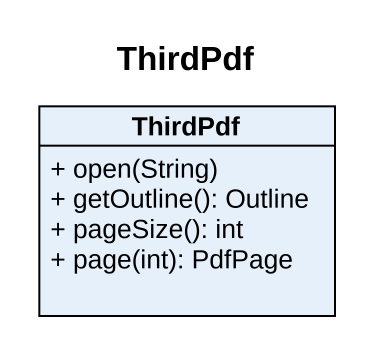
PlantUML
@startuml
title ThirdPdf
hide circle
hide empty members
skinparam classAttributeIconSize 0
class ThirdPdf {
  + open(String)
  + getOutline(): Outline
  + pageSize(): int
  + page(int): PdfPage
}
@enduml
